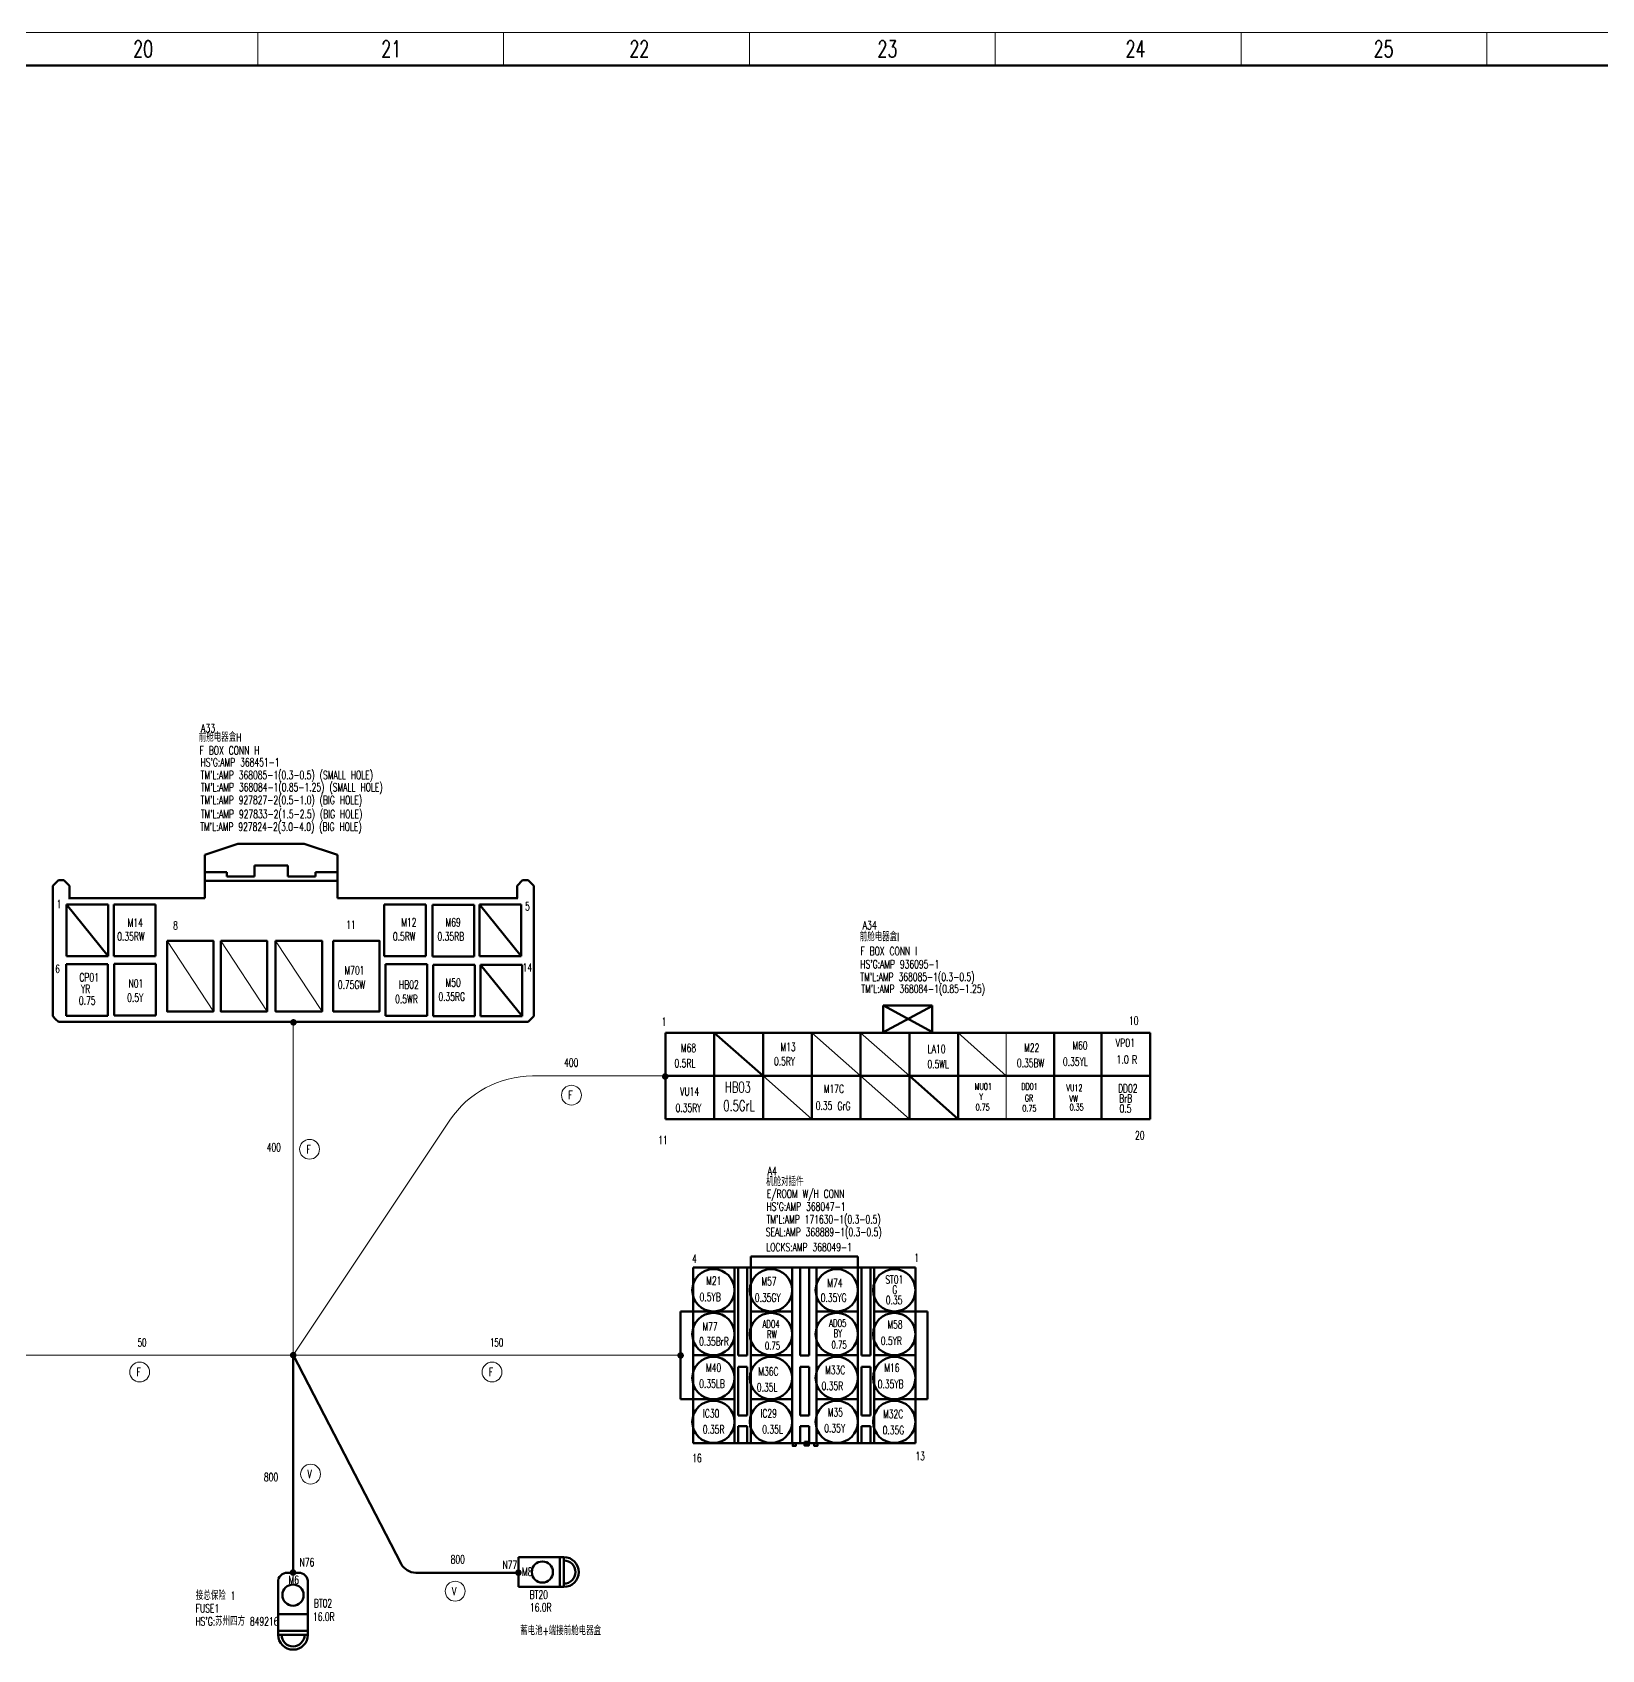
# Model space of a CAD drawing. Header units: millimetres. Extents: x 4015 to 6393, y -1653 to -728.
# Drawn here: x 5432.9 to 5907.3, y -1301.2 to -812.2 of the extents above; entities that cross this region are included whole.
import ezdxf
from ezdxf.enums import TextEntityAlignment as Align

# ---------------------------------------------------------------- set-up
doc = ezdxf.new("R2010")
doc.units = ezdxf.units.MM
doc.layers.get('0').update_dxf_attribs({"lineweight": 18})
doc.layers.add('0Filament', color=7, linetype='Continuous', lineweight=20)
doc.layers.add('2FRAM', color=2, linetype='Continuous', lineweight=18, true_color=0xffff00)
doc.layers.add('4CONTOUR', color=4, linetype='Continuous', lineweight=50, true_color=0x00ffff)
doc.styles.add('HZ', font='txt.shx', dxfattribs={"width": 0.7, "bigfont": 'hztxt.shx'})

msp = doc.modelspace()

# ---------------------------------------------------------------- hatches: boundary and pattern name
at = {"layer": '0Filament'}
h = msp.add_hatch(color=256, dxfattribs=at)
edge = h.paths.add_edge_path(flags=0)
edge.add_arc((5511.8, -1111.51), 1, 0, 360)
h = msp.add_hatch(color=256, dxfattribs=at)
edge = h.paths.add_edge_path()
edge.add_arc((5511.8, -1111.51), 1, 0, 360)
h = msp.add_hatch(color=256, dxfattribs=at)
edge = h.paths.add_edge_path(flags=0)
edge.add_arc((5624.19, -1127.87), 1, 0, 360)
h = msp.add_hatch(color=256, dxfattribs=at)
edge = h.paths.add_edge_path()
edge.add_arc((5624.19, -1127.87), 1, 0, 360)
h = msp.add_hatch(color=256, dxfattribs=at)
edge = h.paths.add_edge_path(flags=0)
edge.add_arc((5511.74, -1212.13), 1, 0, 360)
h = msp.add_hatch(color=256, dxfattribs=at)
edge = h.paths.add_edge_path(flags=0)
edge.add_arc((5628.84, -1212.21), 1, 0, 360)
h = msp.add_hatch(color=256, dxfattribs=at)
edge = h.paths.add_edge_path(flags=0)
edge.add_arc((5511.68, -1277.84), 1, 0, 360)
h = msp.add_hatch(color=256, dxfattribs=at)
edge = h.paths.add_edge_path(flags=0)
edge.add_arc((5579.81, -1277.88), 1, 0, 360)

# ---------------------------------------------------------------- linework, layer by layer
for p, q in [((5203.75, -812.23), (6392.75, -812.23)), ((5501, -812.23), (5501, -822.23)), ((5575.31, -812.23), (5575.31, -822.23)), ((5649.62, -812.23), (5649.62, -822.23)), ((5723.93, -812.23), (5723.93, -822.23)), ((5798.25, -812.23), (5798.25, -822.23)), ((5872.56, -812.23), (5872.56, -822.23))]:
    msp.add_line(p, q)
at = {"layer": '0Filament', "color": 4}
for p, q in [((5473.61, -1086.88), (5487.63, -1108.23)), ((5489.82, -1086.88), (5503.84, -1108.23)), ((5506.42, -1086.88), (5520.44, -1108.23)), ((5511.74, -1212.16), (5511.74, -1111.36)), ((5668.51, -1114.72), (5683.26, -1127.73)), ((5683.26, -1114.72), (5698.02, -1127.73)), ((5712.77, -1114.72), (5727.25, -1127.73)), ((5727.25, -1140.74), (5727.25, -1114.72)), ((5584.06, -1127.73), (5624.25, -1127.73)), ((5653.75, -1127.73), (5668.51, -1140.74)), ((5683.26, -1127.73), (5698.02, -1140.74)), ((5511.74, -1212.16), (5559.09, -1141.1)), ((4462.96, -1212.16), (5628.78, -1212.16))]:
    msp.add_line(p, q, dxfattribs=at)
at = {"layer": '0Filament'}
for centre in [(5595.84, -1133.53), (5516.67, -1149.88), (5465.31, -1217.23), (5571.83, -1217.23), (5516.98, -1248.09), (5560.69, -1283.48)]:
    msp.add_circle(centre, 3, dxfattribs=at)
at = {"layer": '0Filament', "color": 4}
msp.add_arc((5584.06, -1157.73), 30, 90, 146.3247, dxfattribs=at)
at = {"layer": '2FRAM', "color": 2, "linetype": 'ByBlock', "lineweight": 50}
msp.add_line((4024.75, -822.23), (6382.75, -822.23), dxfattribs=at)
at = {"layer": '4CONTOUR'}
for p, q in [((5485.01, -1060.9), (5495.03, -1057.55)), ((5485.01, -1062.73), (5485.01, -1060.9)), ((5495.03, -1057.55), (5515.09, -1057.55)), ((5495.03, -1057.55), (5515.09, -1057.55)), ((5515.09, -1057.55), (5525.11, -1060.9)), ((5525.11, -1062.73), (5525.11, -1060.9)), ((5485.01, -1066.07), (5485.01, -1062.73)), ((5500.05, -1067.41), (5500.05, -1064.07)), ((5500.05, -1064.07), (5510.07, -1064.07)), ((5510.07, -1067.41), (5510.07, -1064.07)), ((5525.11, -1066.07), (5525.11, -1062.73)), ((5439.06, -1070.25), (5440.73, -1068.58)), ((5439.06, -1074.28), (5439.06, -1070.25)), ((5440.73, -1068.58), (5442.4, -1068.58)), ((5444.07, -1070.25), (5442.4, -1068.58)), ((5444.07, -1073.93), (5444.07, -1070.25)), ((5485.01, -1067.41), (5485.01, -1066.07)), ((5485.01, -1066.07), (5491.69, -1066.07)), ((5485.01, -1068.75), (5485.01, -1067.41)), ((5485.01, -1073.93), (5485.01, -1068.75)), ((5485.01, -1068.75), (5525.11, -1068.75)), ((5491.69, -1067.41), (5491.69, -1066.07)), ((5491.69, -1067.41), (5500.05, -1067.41)), ((5510.07, -1067.41), (5518.43, -1067.41)), ((5518.43, -1067.41), (5518.43, -1066.07)), ((5518.43, -1066.07), (5525.11, -1066.07)), ((5525.11, -1067.41), (5525.11, -1066.07)), ((5525.11, -1068.75), (5525.11, -1067.41)), ((5525.11, -1073.93), (5525.11, -1068.75)), ((5579.42, -1070.25), (5581.09, -1068.58)), ((5579.42, -1073.93), (5579.42, -1070.25)), ((5581.09, -1068.58), (5582.76, -1068.58)), ((5584.43, -1070.25), (5582.76, -1068.58)), ((5584.43, -1074.28), (5584.43, -1070.25)), ((5439.06, -1109.69), (5439.06, -1074.28)), ((5443.82, -1073.93), (5485.01, -1073.93)), ((5525.11, -1073.93), (5579.67, -1073.93)), ((5584.43, -1109.69), (5584.43, -1074.28)), ((5455.79, -1075.91), (5443.19, -1075.91)), ((5443.19, -1091.51), (5443.19, -1075.91)), ((5443.19, -1075.91), (5455.79, -1091.51)), ((5455.79, -1091.51), (5455.79, -1075.91)), ((5470.15, -1075.91), (5457.55, -1075.91)), ((5457.55, -1091.51), (5457.55, -1075.91)), ((5470.15, -1091.51), (5470.15, -1075.91)), ((5551.81, -1075.86), (5539.21, -1075.86)), ((5539.21, -1091.46), (5539.21, -1075.86)), ((5551.81, -1091.46), (5551.81, -1075.86)), ((5566.39, -1076.01), (5553.79, -1076.01)), ((5553.79, -1091.61), (5553.79, -1076.01)), ((5566.39, -1091.61), (5566.39, -1076.01)), ((5580.68, -1075.86), (5568.08, -1075.86)), ((5568.08, -1091.46), (5568.08, -1075.86)), ((5568.08, -1075.86), (5580.68, -1091.46)), ((5580.68, -1091.46), (5580.68, -1075.86)), ((5455.67, -1093.95), (5443.07, -1093.95)), ((5443.07, -1109.55), (5443.07, -1093.95)), ((5455.79, -1091.51), (5443.19, -1091.51)), ((5455.67, -1109.55), (5455.67, -1093.95)), ((5470.15, -1091.51), (5457.55, -1091.51)), ((5470.25, -1093.84), (5457.65, -1093.84)), ((5457.65, -1109.44), (5457.65, -1093.84)), ((5470.25, -1109.44), (5470.25, -1093.84)), ((5551.81, -1091.46), (5539.21, -1091.46)), ((5552.23, -1093.94), (5539.63, -1093.94)), ((5539.63, -1109.54), (5539.63, -1093.94)), ((5552.23, -1109.54), (5552.23, -1093.94)), ((5566.39, -1091.61), (5553.79, -1091.61)), ((5566.67, -1094.08), (5554.07, -1094.08)), ((5554.07, -1109.68), (5554.07, -1094.08)), ((5566.67, -1109.68), (5566.67, -1094.08)), ((5580.68, -1091.46), (5568.08, -1091.46)), ((5580.96, -1094.08), (5568.36, -1094.08)), ((5568.36, -1109.68), (5568.36, -1094.08)), ((5568.36, -1094.08), (5580.96, -1109.68)), ((5580.96, -1109.68), (5580.96, -1094.08)), ((5439.89, -1110.52), (5439.06, -1109.69)), ((5455.67, -1109.55), (5443.07, -1109.55)), ((5470.25, -1109.44), (5457.65, -1109.44)), ((5552.23, -1109.54), (5539.63, -1109.54)), ((5566.67, -1109.68), (5554.07, -1109.68)), ((5580.96, -1109.68), (5568.36, -1109.68)), ((5583.59, -1110.52), (5584.43, -1109.69)), ((5690.02, -1114.63), (5704.74, -1106.63)), ((5704.88, -1106.44), (5690.12, -1106.44)), ((5690.12, -1114.72), (5690.12, -1106.44)), ((5690.14, -1106.46), (5704.99, -1114.51)), ((5704.88, -1114.72), (5704.88, -1106.44)), ((5440.73, -1111.36), (5439.89, -1110.52)), ((5440.73, -1111.36), (5582.76, -1111.36)), ((5582.76, -1111.36), (5583.59, -1110.52)), ((5770.75, -1114.72), (5624.25, -1114.72)), ((5624.25, -1114.72), (5624.25, -1140.74)), ((5639, -1140.74), (5639, -1114.72)), ((5639, -1114.72), (5653.75, -1127.73)), ((5653.75, -1114.72), (5653.75, -1140.74)), ((5668.51, -1140.74), (5668.51, -1114.72)), ((5683.26, -1114.72), (5683.26, -1140.74)), ((5698.02, -1140.74), (5698.02, -1114.72)), ((5712.77, -1140.74), (5712.77, -1114.72)), ((5741.81, -1140.74), (5741.81, -1114.72)), ((5756.09, -1140.74), (5756.09, -1114.72)), ((5770.75, -1140.74), (5770.75, -1114.72)), ((5712.77, -1127.73), (5624.25, -1127.73)), ((5745.22, -1127.73), (5624.25, -1127.73)), ((5770.75, -1127.73), (5624.25, -1127.73)), ((5698.02, -1127.73), (5712.77, -1140.74)), ((5624.25, -1140.74), (5712.77, -1140.74)), ((5624.25, -1140.74), (5760.61, -1140.74)), ((5624.25, -1140.74), (5770.75, -1140.74)), ((5650.04, -1182.25), (5682.44, -1182.25)), ((5650.04, -1185.65), (5650.04, -1182.25)), ((5682.44, -1182.25), (5682.44, -1185.65)), ((5632.68, -1185.65), (5645.16, -1185.65)), ((5632.68, -1238.69), (5632.68, -1185.65)), ((5632.68, -1185.65), (5699.82, -1185.65)), ((5645.16, -1185.65), (5645.16, -1238.69)), ((5646.21, -1185.62), (5646.21, -1212.18)), ((5648.95, -1185.62), (5646.21, -1185.62)), ((5648.95, -1212.18), (5648.95, -1185.62)), ((5650.07, -1185.65), (5662.55, -1185.65)), ((5650.07, -1238.69), (5650.07, -1185.65)), ((5662.55, -1185.65), (5662.55, -1238.69)), ((5664.96, -1185.62), (5664.96, -1212.18)), ((5667.69, -1185.62), (5664.96, -1185.62)), ((5667.69, -1212.18), (5667.69, -1185.62)), ((5669.95, -1185.65), (5682.43, -1185.65)), ((5669.95, -1238.69), (5669.95, -1185.65)), ((5682.43, -1185.65), (5682.43, -1238.69)), ((5683.53, -1185.62), (5683.53, -1212.18)), ((5686.26, -1185.62), (5683.53, -1185.62)), ((5686.26, -1212.18), (5686.26, -1185.62)), ((5687.34, -1185.65), (5699.82, -1185.65)), ((5687.34, -1238.69), (5687.34, -1185.65)), ((5699.82, -1185.65), (5699.82, -1238.69)), ((5628.78, -1198.88), (5628.78, -1225.43)), ((5632.68, -1198.88), (5628.78, -1198.88)), ((5632.68, -1198.91), (5645.16, -1198.91)), ((5650.07, -1198.91), (5662.55, -1198.91)), ((5669.95, -1198.91), (5682.43, -1198.91)), ((5687.34, -1198.91), (5699.82, -1198.91)), ((5699.82, -1198.88), (5703.49, -1198.88)), ((5703.49, -1198.88), (5703.49, -1225.43)), ((5511.67, -1212.01), (5511.67, -1277.88)), ((5544.35, -1275.18), (5511.67, -1212.01)), ((5632.68, -1212.17), (5645.16, -1212.17)), ((5646.21, -1212.18), (5648.95, -1212.18)), ((5650.07, -1212.17), (5662.55, -1212.17)), ((5664.96, -1212.18), (5667.69, -1212.18)), ((5669.95, -1212.17), (5682.43, -1212.17)), ((5683.53, -1212.18), (5686.26, -1212.18)), ((5687.34, -1212.17), (5699.82, -1212.17)), ((5646.21, -1215.63), (5648.95, -1215.63)), ((5646.21, -1215.63), (5646.21, -1230.37)), ((5648.95, -1230.37), (5648.95, -1215.63)), ((5664.96, -1215.63), (5664.96, -1230.37)), ((5664.96, -1215.63), (5667.69, -1215.63)), ((5667.69, -1230.37), (5667.69, -1215.63)), ((5683.53, -1215.63), (5686.26, -1215.63)), ((5683.53, -1215.63), (5683.53, -1230.37)), ((5686.26, -1230.37), (5686.26, -1215.63)), ((5628.78, -1225.43), (5632.68, -1225.43)), ((5632.68, -1225.43), (5645.16, -1225.43)), ((5650.07, -1225.43), (5662.55, -1225.43)), ((5669.95, -1225.43), (5682.43, -1225.43)), ((5687.34, -1225.43), (5699.82, -1225.43)), ((5703.49, -1225.43), (5699.82, -1225.43)), ((5646.21, -1230.37), (5648.95, -1230.37)), ((5664.96, -1230.37), (5667.69, -1230.37)), ((5683.53, -1230.37), (5686.26, -1230.37)), ((5648.95, -1233.64), (5646.21, -1233.64)), ((5646.21, -1233.64), (5646.21, -1238.74)), ((5648.95, -1238.74), (5648.95, -1233.64)), ((5664.96, -1233.64), (5664.96, -1238.74)), ((5667.69, -1233.64), (5664.96, -1233.64)), ((5667.69, -1238.74), (5667.69, -1233.64)), ((5686.26, -1233.64), (5683.53, -1233.64)), ((5683.53, -1233.64), (5683.53, -1238.74)), ((5686.26, -1238.74), (5686.26, -1233.64)), ((5645.16, -1238.69), (5632.68, -1238.69)), ((5632.68, -1238.69), (5699.82, -1238.69)), ((5646.21, -1238.74), (5648.95, -1238.74)), ((5662.55, -1238.69), (5650.07, -1238.69)), ((5682.43, -1238.69), (5669.95, -1238.69)), ((5683.53, -1238.74), (5686.26, -1238.74)), ((5699.82, -1238.69), (5687.34, -1238.69)), ((5579.83, -1282.19), (5579.83, -1273.19)), ((5593.57, -1273.19), (5579.83, -1273.19)), ((5592.37, -1282.19), (5592.37, -1273.19)), ((5593.57, -1273.19), (5592.37, -1273.19)), ((5592.37, -1282.19), (5592.37, -1273.19)), ((5593.57, -1274.19), (5593.57, -1273.19)), ((5593.57, -1273.19), (5593.57, -1282.19)), ((5507.17, -1280.48), (5507.17, -1295.45)), ((5509.86, -1277.88), (5513.47, -1277.88)), ((5516.17, -1295.45), (5516.17, -1280.48)), ((5548.79, -1277.88), (5579.83, -1277.88)), ((5593.57, -1282.19), (5579.83, -1282.19)), ((5592.37, -1282.19), (5593.57, -1282.19)), ((5593.57, -1282.19), (5593.57, -1281.19)), ((5507.17, -1290.43), (5516.17, -1290.43)), ((5507.17, -1296.65), (5507.17, -1293.75)), ((5507.17, -1295.45), (5507.17, -1296.65)), ((5507.17, -1295.45), (5516.17, -1295.45)), ((5516.17, -1293.75), (5516.17, -1296.65)), ((5516.17, -1296.65), (5516.17, -1295.45)), ((5507.17, -1296.65), (5508.17, -1296.65)), ((5516.17, -1296.65), (5507.17, -1296.65)), ((5515.17, -1296.65), (5516.17, -1296.65))]:
    msp.add_line(p, q, dxfattribs=at)
for points in [[(5473.61, -1086.88), (5487.63, -1086.88), (5487.63, -1108.23), (5473.61, -1108.23)], [(5489.82, -1086.88), (5503.84, -1086.88), (5503.84, -1108.23), (5489.82, -1108.23)], [(5506.42, -1086.88), (5520.44, -1086.88), (5520.44, -1108.23), (5506.42, -1108.23)], [(5523.82, -1086.88), (5537.84, -1086.88), (5537.84, -1108.23), (5523.82, -1108.23)], [(5662.72, -1238.69), (5663.67, -1238.69), (5663.67, -1239.55), (5662.72, -1239.55)], [(5666.3, -1238.35), (5667.58, -1238.35), (5667.58, -1239.08), (5666.3, -1239.08)], [(5666.3, -1238.7), (5667.58, -1238.7), (5667.58, -1239.44), (5666.3, -1239.44)], [(5669.22, -1238.69), (5670.18, -1238.69), (5670.18, -1239.55), (5669.22, -1239.55)]]:
    msp.add_lwpolyline(points, close=True, dxfattribs=at)
for centre in [(5638.77, -1192.5), (5656.16, -1192.5), (5676.04, -1192.5), (5693.43, -1192.5), (5638.77, -1205.76), (5656.16, -1205.76), (5676.04, -1205.76), (5693.43, -1205.76), (5638.77, -1219.02), (5656.16, -1219.02), (5676.04, -1219.02), (5693.43, -1219.02), (5638.77, -1232.28), (5656.16, -1232.28), (5676.04, -1232.28), (5693.43, -1232.28)]:
    msp.add_circle(centre, 6.39, dxfattribs=at)
for centre, radius, start, end in [((5548.79, -1272.88), 5, 207.3549, 270), ((5587.06, -1277.69), 3.2, 360, 180), ((5587.06, -1277.69), 3.2, 0, 180), ((5587.06, -1277.69), 3.2, 0, 180), ((5593.57, -1277.69), 4.5, 270, 90), ((5593.57, -1277.69), 3.5, 270, 90), ((5509.93, -1280.65), 2.77, 88.5687, 183.373), ((5513.4, -1280.65), 2.77, 356.627, 91.4313), ((5587.06, -1277.69), 3.2, 180, 0), ((5587.06, -1277.69), 3.2, 180, 360), ((5587.06, -1277.69), 3.2, 180, 360), ((5511.67, -1284.66), 3.2, 90, 270), ((5511.67, -1284.66), 3.2, 90, 270), ((5511.67, -1284.66), 3.2, 90, 270), ((5511.67, -1284.66), 3.2, 270, 90), ((5511.67, -1284.66), 3.2, 270, 90), ((5511.67, -1284.66), 3.2, 270, 90), ((5511.67, -1296.65), 4.5, 180, 360), ((5511.67, -1296.65), 3.5, 180, 360)]:
    msp.add_arc(centre, radius, start, end, dxfattribs=at)

# ---------------------------------------------------------------- texts
at = {"char_height": 5, "width": 50, "attachment_point": 5, "style": 'HZ'}
for s, insert in [('\\T1;20', (5466.36, -817.24)), ('\\T1;21', (5541.36, -817.24)), ('\\T1;22', (5616.36, -817.24)), ('\\T1;23', (5691.36, -817.24)), ('\\T1;24', (5766.36, -817.24)), ('\\T1;25', (5841.36, -817.24))]:
    msp.add_mtext(s, dxfattribs=dict(at, insert=insert))
at = {"layer": '0Filament', "style": 'HZ', "width": 0.67}
for s, p in [('1', (5440.24, -1074.51)), ('5', (5581.83, -1075.19)), ('8', (5475.43, -1080.98)), ('11', (5527.76, -1080.79)), ('6', (5439.77, -1094.09)), ('14', (5581.08, -1093.69))]:
    msp.add_text(s, height=2.5, dxfattribs=at).set_placement(p, align=Align.TOP_LEFT)
at = {"layer": '0Filament', "color": 0, "style": 'HZ', "width": 0.67}
for s, height, p in [('M14 ', 2.5, (5461.67, -1082.64)), ('M12 ', 2.5, (5544.41, -1082.5)), ('M69', 2.5, (5557.79, -1082.53)), ('0.35RW', 2.5, (5458.54, -1086.8)), ('0.5RW', 2.5, (5541.87, -1086.8)), ('0.35RB', 2.5, (5555.35, -1086.79)), ('M701', 2.5, (5527.24, -1097.02)), ('N01', 2.5, (5461.95, -1101.01)), ('0.75GW', 2.5, (5525.22, -1101.4)), ('HB02', 2.5, (5543.72, -1101.34)), ('M50', 2.5, (5557.79, -1100.74)), ('0.5Y', 2.5, (5461.54, -1105.28)), ('0.5WR', 2.5, (5542.55, -1105.72)), ('0.35RG', 2.5, (5555.62, -1105.01)), ('M68', 2.5, (5628.93, -1120.5)), ('M13', 2.5, (5659.02, -1120.18)), ('LA10', 2.5, (5703.53, -1120.8)), ('M22 ', 2.5, (5732.69, -1120.45)), ('M60', 2.5, (5747.28, -1119.77)), ('0.5RL', 2.5, (5627, -1125.12)), ('0.5RY', 2.5, (5657.07, -1124.52)), ('0.5WL', 2.5, (5703.45, -1125.41)), ('0.35BW', 2.5, (5730.49, -1125.07)), ('0.35YL', 2.5, (5744.42, -1124.65)), ('VU14', 2.5, (5628.7, -1133.68)), ('M17C', 2.5, (5672.12, -1132.86)), ('MU01', 2, (5717.72, -1131.92)), ('Y', 2, (5719.12, -1134.98)), ('VU12 ', 2, (5745.46, -1132.31)), ('VW ', 2, (5746.38, -1135.59)), ('DD02', 2.5, (5761.08, -1132.75)), ('BrB', 2.5, (5761.4, -1135.78)), ('0.35RY', 2.5, (5627.32, -1138.63)), ('0.35', 2.5, (5669.67, -1137.94)), ('GrG', 2.5, (5676.25, -1138.04)), ('0.75', 2, (5718.03, -1138.18)), ('0.35', 2, (5746.44, -1138.18)), ('0.5', 2.5, (5761.54, -1138.81))]:
    msp.add_text(s, height=height, dxfattribs=at).set_placement(p)
at = {"layer": '0Filament', "style": 'HZ', "width": 0.67}
for s, p in [('10', (5764.37, -1112.25)), ('1', (5623.11, -1112.56)), ('11', (5622.07, -1148.32)), ('20', (5766.21, -1146.93))]:
    msp.add_text(s, height=2.5, dxfattribs=at).set_placement(p)
at = {"layer": '0Filament', "style": 'HZ'}
for s, insert, char_height, width, attachment_point in [('\\T1;A33', (5483.83, -1021.35), 2.5, 39.5428, 1), ('\\T1;{\\W0.67;前舱电器盒H}', (5483.18, -1026.7), 2.5, 15.2365, 7), ('\\T1;{\\W0.67;F BOX CONN H}', (5483.43, -1028.05), 2.5, 30.2696, 1), ("\\T1;{\\W0.67;TM'L:AMP 368085-1(0.3-0.5) (SMALL HOLE)}", (5483.73, -1038.82), 2.5, 86.9804, 7), ("\\T1;{\\W0.67;HS'G:AMP 368451-1}", (5483.72, -1034.14), 2.5, 39.8411, 7), ("\\T1;{\\W0.67;TM'L:AMP 368084-1(0.85-1.25) (SMALL HOLE)}", (5483.79, -1039.18), 2.5, 91.7661, 1), ("\\T1;{\\W0.67;TM'L:AMP 927827-2(0.5-1.0) (BIG HOLE)}", (5483.73, -1043.06), 2.5, 81.4768, 1), ("\\T1;{\\W0.67;TM'L:AMP 927824-2(3.0-4.0) (BIG HOLE)}", (5483.61, -1051.14), 2.5, 81.4768, 1), ("\\T1;{\\W0.67;TM'L:AMP 927833-2(1.5-2.5) (BIG HOLE)}", (5483.79, -1047.3), 2.5, 81.4768, 1), ('\\T1;{\\W0.67;前舱电器盒I}', (5682.99, -1087.01), 2.5, 13.5615, 7), ('\\T1;A34', (5683.82, -1080.9), 2.5, 39.5428, 1), ('\\T1;{\\W0.67;F BOX CONN I}', (5683.2, -1088.73), 2.5, 28.5946, 1), ("\\T1;{\\W0.67;HS'G:AMP 936095-1}", (5683.17, -1095.19), 2.5, 39.8411, 7), ("\\T1;{\\W0.67;TM'L:AMP 368085-1(0.3-0.5)}", (5683.18, -1099.86), 2.5, 57.5482, 7), ("\\T1;{\\W0.67;TM'L:AMP 368084-1(0.85-1.25)}", (5683.46, -1103.46), 2.5, 62.3339, 7), ('{\\W0.67;400}', (5593.62, -1124.92), 2.5, 7.1786, 7), ('\\T1;{\\W0.67;F}', (5594.9, -1134.76), 2.5, 2.1536, 7), ('{\\W0.67;400}', (5503.71, -1150.54), 2.5, 7.1786, 7), ('\\T1;{\\W0.67;F}', (5515.74, -1151.12), 2.5, 2.1536, 7), ('\\T1;{\\W0.67;机舱对插件}', (5654.69, -1161.04), 2.5, 12.5625, 7), ('\\T1;A4', (5655.11, -1155.22), 2.5, 39.5428, 1), ('\\T1;{\\W0.67;E/ROOM W/H CONN }', (5654.89, -1162.1), 2.5, 41.6357, 1), ("\\T1;{\\W0.67;HS'G:AMP 368047-1}", (5654.8, -1168.46), 2.5, 39.8411, 7), ('\\T1;{\\W0.67;SEAL:AMP 368889-1(0.3-0.5)}', (5654.6, -1176.99), 2.5, 58.3857, 7), ("\\T1;{\\W0.67;TM'L:AMP 171630-1(0.3-0.5)}", (5654.81, -1173.14), 2.5, 57.5482, 7), ('\\T1;{\\W0.67; LOCKS:AMP 368049-1}', (5653.23, -1180.73), 2.5, 45.7036, 7), ('\\T1;{\\W0.67;4}', (5632.28, -1184.24), 2.5, 2.3929, 7), ('\\T1;{\\W0.67;1}', (5699.5, -1183.95), 2.5, 2.3929, 7), ('\\T1;{\\W0.67;ST01 }', (5690.72, -1190.5), 2.5, 11.6054, 7), ('\\T1;{\\W0.67;M21 }', (5636.58, -1190.85), 2.5, 10.1696, 7), ('\\T1;{\\W0.67;M57 }', (5653.27, -1191.05), 2.5, 10.1696, 7), ('\\T1;{\\W0.67;M74 }', (5673.18, -1191.53), 2.5, 10.1696, 7), ('\\T1;{\\W0.67;G }', (5692.83, -1193.59), 2.5, 5.025, 7), ('\\T1;{\\W0.67;0.5YB}', (5634.58, -1195.79), 2.5, 10.6482, 7), ('\\T1;{\\W0.67;0.35GY}', (5651.28, -1195.99), 2.5, 13.0411, 7), ('\\T1;{\\W0.67;0.35YG}', (5671.19, -1196.03), 2.5, 13.0411, 7), ('\\T1;{\\W0.67;0.35}', (5690.87, -1196.73), 2.5, 8.375, 7), ('\\T1;{\\W0.67;M77}', (5635.46, -1202.21), 2.5, 7.6571, 1), ('{\\W0.67;AD04 }', (5653.58, -1203.9), 2.3047, 9.3752, 7), ('{\\W0.67;AD05 }', (5673.72, -1203.6), 2.3047, 9.3752, 7), ('\\T1;{\\W0.67;M58 }', (5691.35, -1204.11), 2.5, 10.1696, 7), ('{\\W0.618;50}', (5464.72, -1209.54), 2.5, 4.4143, 7), ('{\\W0.618;150}', (5571.24, -1209.54), 2.5, 4.4143, 7), ('\\T1;{\\W0.67;0.35BrR}', (5634.43, -1209.23), 2.5, 17.6473, 7), ('{\\W0.67;RW}', (5654.95, -1207.02), 2.3047, 10.3679, 7), ('{\\W0.67;BY}', (5675.09, -1206.72), 2.3047, 10.3679, 7), ('\\T1;{\\W0.67;0.5YR}', (5689.35, -1209.05), 2.5, 10.6482, 7), ('{\\W0.67;0.75}', (5654.31, -1210.44), 2.3047, 10.3679, 7), ('{\\W0.67;0.75}', (5674.45, -1210.14), 2.3047, 10.3679, 7), ('\\T1;{\\W0.67;F}', (5464.38, -1218.46), 2.5, 2.1536, 7), ('\\T1;{\\W0.67;F}', (5570.89, -1218.46), 2.5, 2.1536, 7), ('\\T1;{\\W0.67;M40}', (5636.52, -1217.15), 2.5, 7.6571, 7), ('\\T1;{\\W0.67;M36C}', (5652.33, -1218.29), 2.5, 10.1696, 7), ('\\T1;{\\W0.67;M33C}', (5672.51, -1217.85), 2.5, 10.1696, 7), ('\\T1;{\\W0.67;M16 }', (5690.41, -1217.19), 2.5, 10.1696, 7), ('\\T1;{\\W0.67;0.35LB}', (5634.47, -1221.98), 2.5, 12.9214, 7), ('\\T1;{\\W0.67;0.35L}', (5651.89, -1223.11), 2.5, 10.4089, 7), ('\\T1;{\\W0.67;0.35R}', (5671.46, -1222.67), 2.5, 10.8875, 7), ('\\T1;{\\W0.67;0.35YB}', (5688.42, -1222.13), 2.5, 13.0411, 7), ('\\T1;{\\W0.67;IC30}', (5635.59, -1231), 2.5, 8.2554, 7), ('\\T1;{\\W0.67;IC29}', (5652.99, -1230.98), 2.5, 8.2554, 7), ('\\T1;{\\W0.67;M35}', (5673.31, -1230.64), 2.5, 7.6571, 7), ('\\T1;{\\W0.67;M32C}', (5690.04, -1231.15), 2.5, 10.1696, 7), ('\\T1;{\\W0.67;0.35R}', (5635.54, -1235.83), 2.5, 10.8875, 7), ('\\T1;{\\W0.67;0.35L}', (5653.53, -1235.8), 2.5, 10.4089, 7), ('\\T1;{\\W0.67;0.35Y}', (5672.26, -1235.47), 2.5, 10.5286, 7), ('\\T1;{\\W0.67;0.35G}', (5689.91, -1236.04), 2.5, 10.8875, 7), ('\\T1;{\\W0.67;13}', (5699.82, -1243.9), 2.5, 4.7857, 7), ('\\T1;{\\W0.67;16}', (5632.32, -1244.5), 2.5, 4.7857, 7), ('{\\W0.67;800}', (5502.87, -1250.24), 2.5, 7.1786, 7), ('\\T1;{\\W0.67;V}', (5516.04, -1249.33), 2.5, 2.1536, 7), ('\\T1;{\\W0.67;N76}', (5513.67, -1275.98), 2.5, 7.4179, 7), ('{\\W0.67;800}', (5559.32, -1275.11), 2.5, 7.1786, 7), ('\\T1;{\\W0.67;N77}', (5574.97, -1276.77), 2.5, 7.4179, 7), ('\\T1;{\\W0.67;M6}', (5510.32, -1281.29), 2.5, 5.2643, 7), ('\\T1;{\\W0.67;M8}', (5580.9, -1278.86), 2.5, 5.2643, 7), ('\\T1;{\\W0.67;接总保险 1}', (5482.3, -1286.15), 2.5, 14.9972, 7), ('\\T1;{\\W0.67;BT02}', (5517.98, -1288.36), 2.5, 9.2125, 7), ('\\T1;{\\W0.67;V}', (5559.75, -1284.72), 2.5, 2.1536, 7), ('\\T1;{\\W0.67;BT20}', (5583.22, -1285.77), 2.5, 9.2125, 7), ('\\T1;{\\W0.67;FUSE1}', (5482.25, -1289.9), 2.5, 11.8446, 7), ('\\T1;{\\W0.67;16.0R}', (5517.72, -1292.44), 2.5, 10.8875, 7), ('\\T1;{\\W0.67;16.0R}', (5583.3, -1289.61), 2.5, 10.8875, 7), ("\\T1;{\\W0.67;HS'G:苏州四方 849216}", (5482.16, -1293.91), 2.5, 36.9547, 7)]:
    msp.add_mtext(s, dxfattribs=dict(at, insert=insert, char_height=char_height, width=width, attachment_point=attachment_point))
at = {"layer": '0Filament', "color": 0, "attachment_point": 7, "style": 'HZ'}
for s, insert, char_height, width in [('{\\W0.67;CP01 }', (5447.09, -1099.15), 2.5, 10.3679), ('{\\W0.67;0.75}', (5446.94, -1106.18), 2.5, 10.3679), ('{\\W0.67;YR}', (5447.56, -1102.7), 2.5, 10.3679), ('{\\W0.67;HB03}', (5642.23, -1132.74), 3.2924, 13.3932), ('{\\W0.67;DD01 }', (5731.83, -1131.92), 2, 13.3932), ('{\\W0.67;GR}', (5732.87, -1135.41), 2, 13.3932), ('{\\W0.67;0.5GrL}', (5641.75, -1138.36), 3.2924, 14.8113), ('{\\W0.67;0.75}', (5732.16, -1138.5), 2, 13.3932)]:
    msp.add_mtext(s, dxfattribs=dict(at, insert=insert, char_height=char_height, width=width))
at = {"layer": '0Filament', "color": 0, "char_height": 2.5, "attachment_point": 7, "style": 'HZ'}
for s, insert in [('VP01', (5760.33, -1118.95)), ('1.0', (5760.58, -1123.99)), ('R', (5765.27, -1124.04))]:
    msp.add_mtext_dynamic_manual_height_columns(s, width=86.1035, gutter_width=1, heights=[0], dxfattribs=dict(at, insert=insert))
at = {"layer": '0Filament', "color": 3, "insert": (5580.33, -1296.78), "char_height": 2.5, "width": 32.4191, "attachment_point": 7, "style": 'HZ'}
msp.add_mtext('{\\W0.67;蓄电池+端接前舱电器盒}', dxfattribs=at)

doc.saveas('drawing.dxf')
